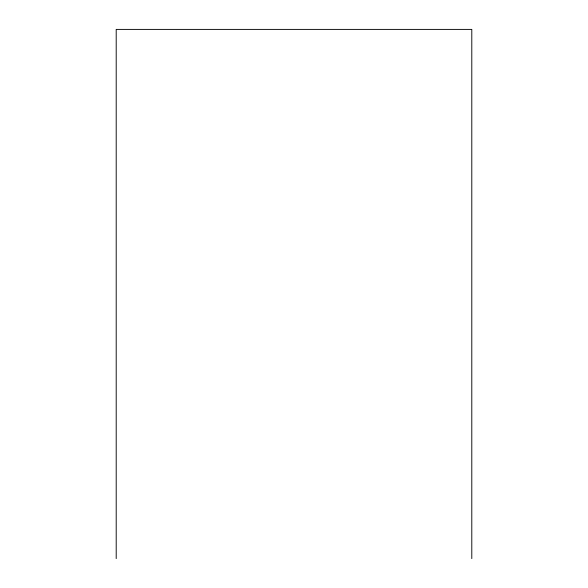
<?xml version="1.0" encoding="UTF-8"?>
<svg xmlns="http://www.w3.org/2000/svg" width="588" height="588" viewBox="0 0 588 588"><rect width="100%" height="100%" fill="white"/><g stroke="black" fill="none" stroke-linecap="round" stroke-linejoin="round"><path stroke-width="0.88" d="M471.796 558.6L471.796 29.4L116.203 29.4L116.203 558.6"/></g></svg>
